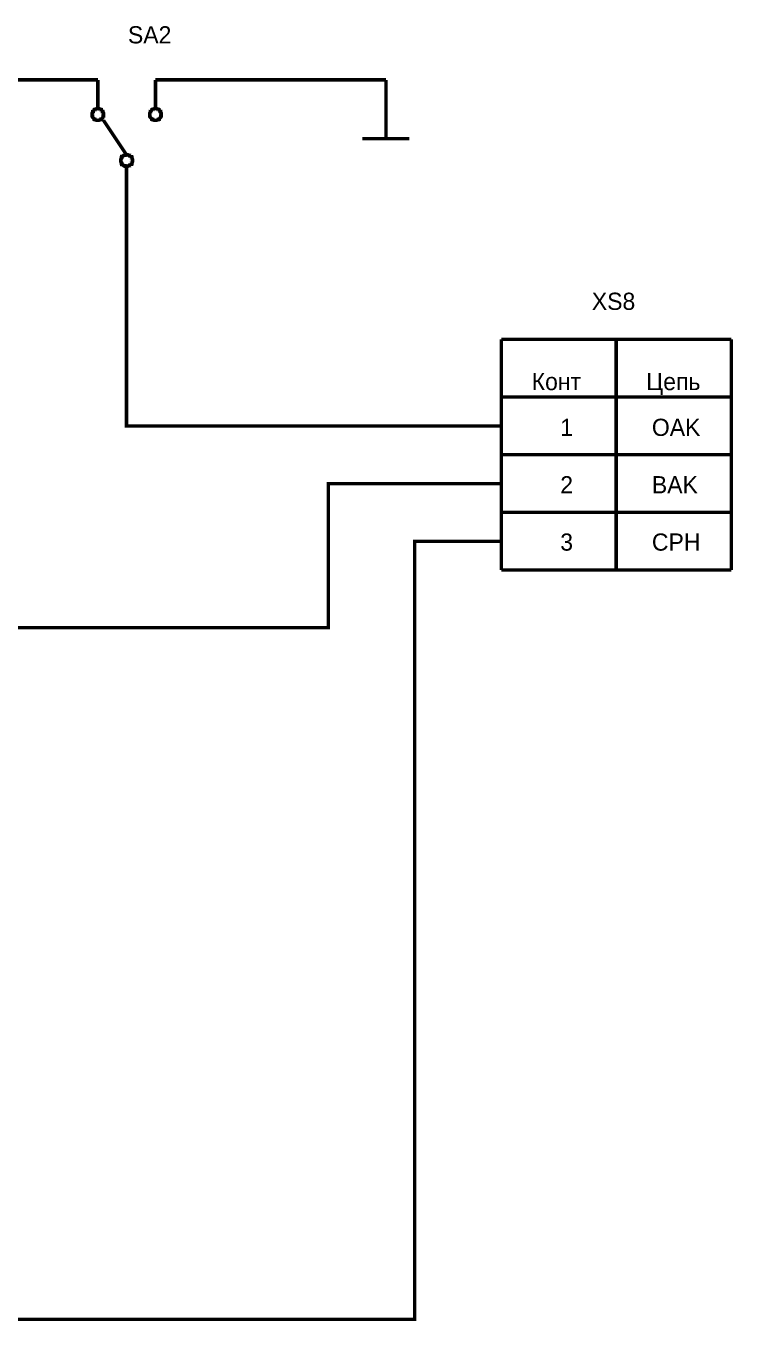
# Model space of a CAD drawing. Header units: millimetres. Extents: x 0 to 841, y 0 to 594.
# Drawn here: x 581.2 to 642.6, y 244.8 to 357.2 of the extents above; entities that cross this region are included whole.
import ezdxf

# ---------------------------------------------------------------- set-up
doc = ezdxf.new("R2010")
doc.units = ezdxf.units.MM
doc.layers.add('Sheet', color=255, linetype='Continuous')

msp = doc.modelspace()

# ---------------------------------------------------------------- linework, layer by layer
at = {"layer": 'Sheet', "const_width": 0.3}
for points in [[(579.97, 352.49), (582.46, 352.49)], [(582.46, 352.49), (587.46, 352.49), (587.46, 352.49)], [(587.46, 350), (587.46, 352.49)], [(592.46, 350), (592.46, 352.49)], [(592.46, 352.49), (592.46, 352.49), (612.46, 352.49)], [(612.46, 352.49), (612.46, 347.39)], [(586.96, 349.47), (586.96, 349.5), (586.96, 349.53), (586.96, 349.53), (586.96, 349.57), (586.96, 349.6), (586.99, 349.63), (586.99, 349.66), (586.99, 349.66), (587.02, 349.69), (587.02, 349.72), (587.02, 349.75), (587.05, 349.75), (587.05, 349.78), (587.09, 349.81), (587.09, 349.81), (587.12, 349.84), (587.12, 349.84), (587.15, 349.88), (587.15, 349.91), (587.18, 349.91), (587.21, 349.91), (587.21, 349.94), (587.24, 349.94), (587.27, 349.97), (587.27, 349.97), (587.3, 349.97), (587.33, 349.97), (587.36, 350), (587.4, 350), (587.4, 350), (587.43, 350), (587.46, 350)], [(587.46, 350), (587.43, 350), (587.4, 350), (587.4, 350), (587.36, 350), (587.33, 349.97), (587.3, 349.97), (587.27, 349.97), (587.27, 349.97), (587.24, 349.94), (587.21, 349.94), (587.21, 349.91), (587.18, 349.91), (587.15, 349.91), (587.15, 349.88), (587.12, 349.84), (587.12, 349.84), (587.09, 349.81), (587.09, 349.81), (587.05, 349.78), (587.05, 349.75), (587.02, 349.75), (587.02, 349.72), (587.02, 349.69), (586.99, 349.66), (586.99, 349.66), (586.99, 349.63), (586.96, 349.6), (586.96, 349.57), (586.96, 349.53), (586.96, 349.53), (586.96, 349.5), (586.96, 349.47)], [(587.46, 348.98), (587.43, 348.98), (587.4, 348.98), (587.4, 348.98), (587.36, 348.98), (587.33, 349.01), (587.3, 349.01), (587.27, 349.01), (587.27, 349.01), (587.24, 349.04), (587.21, 349.04), (587.21, 349.07), (587.18, 349.07), (587.15, 349.07), (587.15, 349.1), (587.12, 349.1), (587.12, 349.13), (587.09, 349.16), (587.09, 349.16), (587.05, 349.19), (587.05, 349.19), (587.02, 349.22), (587.02, 349.25), (587.02, 349.25), (586.99, 349.29), (586.99, 349.32), (586.99, 349.35), (586.96, 349.35), (586.96, 349.38), (586.96, 349.41), (586.96, 349.44), (586.96, 349.44), (586.96, 349.47)], [(586.96, 349.47), (586.96, 349.47)], [(586.96, 349.47), (586.96, 349.44), (586.96, 349.44), (586.96, 349.41), (586.96, 349.38), (586.96, 349.35), (586.99, 349.35), (586.99, 349.32), (586.99, 349.29), (587.02, 349.25), (587.02, 349.25), (587.02, 349.22), (587.05, 349.19), (587.05, 349.19), (587.09, 349.16), (587.09, 349.16), (587.12, 349.13), (587.12, 349.1), (587.15, 349.1), (587.15, 349.07), (587.18, 349.07), (587.21, 349.07), (587.21, 349.04), (587.24, 349.04), (587.27, 349.01), (587.27, 349.01), (587.3, 349.01), (587.33, 349.01), (587.36, 348.98), (587.4, 348.98), (587.4, 348.98), (587.43, 348.98), (587.46, 348.98)], [(587.46, 350), (587.49, 350), (587.52, 350), (587.52, 350), (587.55, 350), (587.58, 349.97), (587.61, 349.97), (587.64, 349.97), (587.64, 349.97), (587.68, 349.94), (587.71, 349.94), (587.71, 349.91), (587.74, 349.91), (587.77, 349.91), (587.77, 349.88), (587.8, 349.84), (587.8, 349.84), (587.83, 349.81), (587.83, 349.81), (587.86, 349.78), (587.86, 349.75), (587.89, 349.75), (587.89, 349.72), (587.89, 349.69), (587.92, 349.66), (587.92, 349.66), (587.92, 349.63), (587.95, 349.6), (587.95, 349.57), (587.95, 349.53), (587.95, 349.53), (587.95, 349.5), (587.95, 349.47)], [(587.95, 349.47), (587.95, 349.5), (587.95, 349.53), (587.95, 349.53), (587.95, 349.57), (587.95, 349.6), (587.92, 349.63), (587.92, 349.66), (587.92, 349.66), (587.89, 349.69), (587.89, 349.72), (587.89, 349.75), (587.86, 349.75), (587.86, 349.78), (587.83, 349.81), (587.83, 349.81), (587.8, 349.84), (587.8, 349.84), (587.77, 349.88), (587.77, 349.91), (587.74, 349.91), (587.71, 349.91), (587.71, 349.94), (587.68, 349.94), (587.64, 349.97), (587.64, 349.97), (587.61, 349.97), (587.58, 349.97), (587.55, 350), (587.52, 350), (587.52, 350), (587.49, 350), (587.46, 350)], [(587.95, 349.47), (587.95, 349.44), (587.95, 349.44), (587.95, 349.41), (587.95, 349.38), (587.95, 349.35), (587.92, 349.35), (587.92, 349.32), (587.92, 349.29), (587.89, 349.25), (587.89, 349.25), (587.89, 349.22), (587.86, 349.19), (587.86, 349.19), (587.83, 349.16), (587.83, 349.16), (587.8, 349.13), (587.8, 349.1), (587.77, 349.1), (587.77, 349.07), (587.74, 349.07), (587.71, 349.07), (587.71, 349.04), (587.68, 349.04), (587.64, 349.01), (587.64, 349.01), (587.61, 349.01), (587.58, 349.01), (587.55, 348.98), (587.52, 348.98), (587.52, 348.98), (587.49, 348.98), (587.46, 348.98)], [(587.46, 348.98), (587.49, 348.98), (587.52, 348.98), (587.52, 348.98), (587.55, 348.98), (587.58, 349.01), (587.61, 349.01), (587.64, 349.01), (587.64, 349.01), (587.68, 349.04), (587.71, 349.04), (587.71, 349.07), (587.74, 349.07), (587.77, 349.07), (587.77, 349.1), (587.8, 349.1), (587.8, 349.13), (587.83, 349.16), (587.83, 349.16), (587.86, 349.19), (587.86, 349.19), (587.89, 349.22), (587.89, 349.25), (587.89, 349.25), (587.92, 349.29), (587.92, 349.32), (587.92, 349.35), (587.95, 349.35), (587.95, 349.38), (587.95, 349.41), (587.95, 349.44), (587.95, 349.44), (587.95, 349.47)], [(587.95, 349.47), (587.95, 349.47), (587.95, 349.47), (587.95, 349.47), (587.95, 349.47), (587.95, 349.47), (587.95, 349.47), (587.95, 349.47), (587.95, 349.47), (587.95, 349.47), (587.95, 349.47), (587.95, 349.47), (587.95, 349.47), (587.95, 349.47), (587.95, 349.47), (587.95, 349.47), (587.95, 349.47), (587.95, 349.47), (587.95, 349.47), (587.95, 349.47), (587.95, 349.47), (587.95, 349.47), (587.95, 349.47), (587.95, 349.47), (587.95, 349.47), (587.95, 349.47), (587.95, 349.47), (587.95, 349.47), (587.95, 349.47), (587.95, 349.47), (587.95, 349.47), (587.95, 349.47), (587.95, 349.47)], [(587.95, 349.47), (587.95, 349.47)], [(591.96, 349.47), (591.96, 349.5), (591.96, 349.53), (591.96, 349.53), (591.96, 349.57), (591.96, 349.6), (591.99, 349.63), (591.99, 349.66), (591.99, 349.66), (592.02, 349.69), (592.02, 349.72), (592.02, 349.75), (592.05, 349.75), (592.05, 349.78), (592.09, 349.81), (592.09, 349.81), (592.12, 349.84), (592.12, 349.84), (592.15, 349.88), (592.15, 349.91), (592.18, 349.91), (592.21, 349.91), (592.21, 349.94), (592.24, 349.94), (592.27, 349.97), (592.27, 349.97), (592.3, 349.97), (592.33, 349.97), (592.36, 350), (592.4, 350), (592.4, 350), (592.43, 350), (592.46, 350)], [(592.46, 350), (592.43, 350), (592.4, 350), (592.4, 350), (592.36, 350), (592.33, 349.97), (592.3, 349.97), (592.27, 349.97), (592.27, 349.97), (592.24, 349.94), (592.21, 349.94), (592.21, 349.91), (592.18, 349.91), (592.15, 349.91), (592.15, 349.88), (592.12, 349.84), (592.12, 349.84), (592.09, 349.81), (592.09, 349.81), (592.05, 349.78), (592.05, 349.75), (592.02, 349.75), (592.02, 349.72), (592.02, 349.69), (591.99, 349.66), (591.99, 349.66), (591.99, 349.63), (591.96, 349.6), (591.96, 349.57), (591.96, 349.53), (591.96, 349.53), (591.96, 349.5), (591.96, 349.47)], [(592.46, 348.98), (592.43, 348.98), (592.4, 348.98), (592.4, 348.98), (592.36, 348.98), (592.33, 349.01), (592.3, 349.01), (592.27, 349.01), (592.27, 349.01), (592.24, 349.04), (592.21, 349.04), (592.21, 349.07), (592.18, 349.07), (592.15, 349.07), (592.15, 349.1), (592.12, 349.1), (592.12, 349.13), (592.09, 349.16), (592.09, 349.16), (592.05, 349.19), (592.05, 349.19), (592.02, 349.22), (592.02, 349.25), (592.02, 349.25), (591.99, 349.29), (591.99, 349.32), (591.99, 349.35), (591.96, 349.35), (591.96, 349.38), (591.96, 349.41), (591.96, 349.44), (591.96, 349.44), (591.96, 349.47)], [(591.96, 349.47), (591.96, 349.47)], [(591.96, 349.47), (591.96, 349.44), (591.96, 349.44), (591.96, 349.41), (591.96, 349.38), (591.96, 349.35), (591.99, 349.35), (591.99, 349.32), (591.99, 349.29), (592.02, 349.25), (592.02, 349.25), (592.02, 349.22), (592.05, 349.19), (592.05, 349.19), (592.09, 349.16), (592.09, 349.16), (592.12, 349.13), (592.12, 349.1), (592.15, 349.1), (592.15, 349.07), (592.18, 349.07), (592.21, 349.07), (592.21, 349.04), (592.24, 349.04), (592.27, 349.01), (592.27, 349.01), (592.3, 349.01), (592.33, 349.01), (592.36, 348.98), (592.4, 348.98), (592.4, 348.98), (592.43, 348.98), (592.46, 348.98)], [(592.46, 350), (592.49, 350), (592.52, 350), (592.52, 350), (592.55, 350), (592.58, 349.97), (592.61, 349.97), (592.64, 349.97), (592.64, 349.97), (592.68, 349.94), (592.71, 349.94), (592.71, 349.91), (592.74, 349.91), (592.77, 349.91), (592.77, 349.88), (592.8, 349.84), (592.8, 349.84), (592.83, 349.81), (592.83, 349.81), (592.86, 349.78), (592.86, 349.75), (592.89, 349.75), (592.89, 349.72), (592.89, 349.69), (592.92, 349.66), (592.92, 349.66), (592.92, 349.63), (592.95, 349.6), (592.95, 349.57), (592.95, 349.53), (592.95, 349.53), (592.95, 349.5), (592.95, 349.47)], [(592.95, 349.47), (592.95, 349.5), (592.95, 349.53), (592.95, 349.53), (592.95, 349.57), (592.95, 349.6), (592.92, 349.63), (592.92, 349.66), (592.92, 349.66), (592.89, 349.69), (592.89, 349.72), (592.89, 349.75), (592.86, 349.75), (592.86, 349.78), (592.83, 349.81), (592.83, 349.81), (592.8, 349.84), (592.8, 349.84), (592.77, 349.88), (592.77, 349.91), (592.74, 349.91), (592.71, 349.91), (592.71, 349.94), (592.68, 349.94), (592.64, 349.97), (592.64, 349.97), (592.61, 349.97), (592.58, 349.97), (592.55, 350), (592.52, 350), (592.52, 350), (592.49, 350), (592.46, 350)], [(592.95, 349.47), (592.95, 349.44), (592.95, 349.44), (592.95, 349.41), (592.95, 349.38), (592.95, 349.35), (592.92, 349.35), (592.92, 349.32), (592.92, 349.29), (592.89, 349.25), (592.89, 349.25), (592.89, 349.22), (592.86, 349.19), (592.86, 349.19), (592.83, 349.16), (592.83, 349.16), (592.8, 349.13), (592.8, 349.1), (592.77, 349.1), (592.77, 349.07), (592.74, 349.07), (592.71, 349.07), (592.71, 349.04), (592.68, 349.04), (592.64, 349.01), (592.64, 349.01), (592.61, 349.01), (592.58, 349.01), (592.55, 348.98), (592.52, 348.98), (592.52, 348.98), (592.49, 348.98), (592.46, 348.98)], [(592.46, 348.98), (592.49, 348.98), (592.52, 348.98), (592.52, 348.98), (592.55, 348.98), (592.58, 349.01), (592.61, 349.01), (592.64, 349.01), (592.64, 349.01), (592.68, 349.04), (592.71, 349.04), (592.71, 349.07), (592.74, 349.07), (592.77, 349.07), (592.77, 349.1), (592.8, 349.1), (592.8, 349.13), (592.83, 349.16), (592.83, 349.16), (592.86, 349.19), (592.86, 349.19), (592.89, 349.22), (592.89, 349.25), (592.89, 349.25), (592.92, 349.29), (592.92, 349.32), (592.92, 349.35), (592.95, 349.35), (592.95, 349.38), (592.95, 349.41), (592.95, 349.44), (592.95, 349.44), (592.95, 349.47)], [(592.95, 349.47), (592.95, 349.47), (592.95, 349.47), (592.95, 349.47), (592.95, 349.47), (592.95, 349.47), (592.95, 349.47), (592.95, 349.47), (592.95, 349.47), (592.95, 349.47), (592.95, 349.47), (592.95, 349.47), (592.95, 349.47), (592.95, 349.47), (592.95, 349.47), (592.95, 349.47), (592.95, 349.47), (592.95, 349.47), (592.95, 349.47), (592.95, 349.47), (592.95, 349.47), (592.95, 349.47), (592.95, 349.47), (592.95, 349.47), (592.95, 349.47), (592.95, 349.47), (592.95, 349.47), (592.95, 349.47), (592.95, 349.47), (592.95, 349.47), (592.95, 349.47), (592.95, 349.47), (592.95, 349.47)], [(592.95, 349.47), (592.95, 349.47)], [(589.94, 345.99), (587.95, 348.98)], [(610.41, 347.39), (614.48, 347.39)], [(589.45, 345.5), (589.45, 345.53), (589.45, 345.56), (589.45, 345.56), (589.45, 345.59), (589.48, 345.62), (589.48, 345.65), (589.48, 345.68), (589.48, 345.68), (589.51, 345.71), (589.51, 345.74), (589.54, 345.74), (589.54, 345.78), (589.54, 345.81), (589.57, 345.81), (589.57, 345.84), (589.6, 345.84), (589.63, 345.87), (589.63, 345.87), (589.66, 345.9), (589.66, 345.9), (589.69, 345.93), (589.72, 345.93), (589.72, 345.93), (589.76, 345.96), (589.79, 345.96), (589.82, 345.96), (589.82, 345.99), (589.85, 345.99), (589.88, 345.99), (589.91, 345.99), (589.91, 345.99), (589.94, 345.99)], [(589.94, 345.99), (589.91, 345.99), (589.91, 345.99), (589.88, 345.99), (589.85, 345.99), (589.82, 345.99), (589.82, 345.96), (589.79, 345.96), (589.76, 345.96), (589.72, 345.93), (589.72, 345.93), (589.69, 345.93), (589.66, 345.9), (589.66, 345.9), (589.63, 345.87), (589.63, 345.87), (589.6, 345.84), (589.57, 345.84), (589.57, 345.81), (589.54, 345.81), (589.54, 345.78), (589.54, 345.74), (589.51, 345.74), (589.51, 345.71), (589.48, 345.68), (589.48, 345.68), (589.48, 345.65), (589.48, 345.62), (589.45, 345.59), (589.45, 345.56), (589.45, 345.56), (589.45, 345.53), (589.45, 345.5)], [(589.94, 345.99), (589.97, 345.99), (590, 345.99), (590, 345.99), (590.04, 345.99), (590.07, 345.99), (590.1, 345.96), (590.13, 345.96), (590.13, 345.96), (590.16, 345.93), (590.19, 345.93), (590.22, 345.93), (590.22, 345.9), (590.25, 345.9), (590.28, 345.87), (590.28, 345.87), (590.31, 345.84), (590.31, 345.84), (590.35, 345.81), (590.38, 345.81), (590.38, 345.78), (590.38, 345.74), (590.41, 345.74), (590.41, 345.71), (590.44, 345.68), (590.44, 345.68), (590.44, 345.65), (590.44, 345.62), (590.47, 345.59), (590.47, 345.56), (590.47, 345.56), (590.47, 345.53), (590.47, 345.5)], [(590.47, 345.5), (590.47, 345.53), (590.47, 345.56), (590.47, 345.56), (590.47, 345.59), (590.44, 345.62), (590.44, 345.65), (590.44, 345.68), (590.44, 345.68), (590.41, 345.71), (590.41, 345.74), (590.38, 345.74), (590.38, 345.78), (590.38, 345.81), (590.35, 345.81), (590.31, 345.84), (590.31, 345.84), (590.28, 345.87), (590.28, 345.87), (590.25, 345.9), (590.22, 345.9), (590.22, 345.93), (590.19, 345.93), (590.16, 345.93), (590.13, 345.96), (590.13, 345.96), (590.1, 345.96), (590.07, 345.99), (590.04, 345.99), (590, 345.99), (590, 345.99), (589.97, 345.99), (589.94, 345.99)], [(589.94, 345), (589.91, 345), (589.91, 345), (589.88, 345), (589.85, 345), (589.82, 345), (589.82, 345.03), (589.79, 345.03), (589.76, 345.03), (589.72, 345.06), (589.72, 345.06), (589.69, 345.06), (589.66, 345.09), (589.66, 345.09), (589.63, 345.12), (589.63, 345.12), (589.6, 345.15), (589.57, 345.15), (589.57, 345.18), (589.54, 345.18), (589.54, 345.22), (589.54, 345.25), (589.51, 345.25), (589.51, 345.28), (589.48, 345.31), (589.48, 345.31), (589.48, 345.34), (589.48, 345.37), (589.45, 345.4), (589.45, 345.43), (589.45, 345.43), (589.45, 345.46), (589.45, 345.5)], [(589.45, 345.5), (589.45, 345.5)], [(589.45, 345.5), (589.45, 345.46), (589.45, 345.43), (589.45, 345.43), (589.45, 345.4), (589.48, 345.37), (589.48, 345.34), (589.48, 345.31), (589.48, 345.31), (589.51, 345.28), (589.51, 345.25), (589.54, 345.25), (589.54, 345.22), (589.54, 345.18), (589.57, 345.18), (589.57, 345.15), (589.6, 345.15), (589.63, 345.12), (589.63, 345.12), (589.66, 345.09), (589.66, 345.09), (589.69, 345.06), (589.72, 345.06), (589.72, 345.06), (589.76, 345.03), (589.79, 345.03), (589.82, 345.03), (589.82, 345), (589.85, 345), (589.88, 345), (589.91, 345), (589.91, 345), (589.94, 345)], [(590.47, 345.5), (590.47, 345.46), (590.47, 345.43), (590.47, 345.43), (590.47, 345.4), (590.44, 345.37), (590.44, 345.34), (590.44, 345.31), (590.44, 345.31), (590.41, 345.28), (590.41, 345.25), (590.38, 345.25), (590.38, 345.22), (590.38, 345.18), (590.35, 345.18), (590.31, 345.15), (590.31, 345.15), (590.28, 345.12), (590.28, 345.12), (590.25, 345.09), (590.22, 345.09), (590.22, 345.06), (590.19, 345.06), (590.16, 345.06), (590.13, 345.03), (590.13, 345.03), (590.1, 345.03), (590.07, 345), (590.04, 345), (590, 345), (590, 345), (589.97, 345), (589.94, 345)], [(589.94, 345), (589.97, 345), (590, 345), (590, 345), (590.04, 345), (590.07, 345), (590.1, 345.03), (590.13, 345.03), (590.13, 345.03), (590.16, 345.06), (590.19, 345.06), (590.22, 345.06), (590.22, 345.09), (590.25, 345.09), (590.28, 345.12), (590.28, 345.12), (590.31, 345.15), (590.31, 345.15), (590.35, 345.18), (590.38, 345.18), (590.38, 345.22), (590.38, 345.25), (590.41, 345.25), (590.41, 345.28), (590.44, 345.31), (590.44, 345.31), (590.44, 345.34), (590.44, 345.37), (590.47, 345.4), (590.47, 345.43), (590.47, 345.43), (590.47, 345.46), (590.47, 345.5)], [(589.94, 345), (589.94, 342.48)], [(590.47, 345.5), (590.47, 345.5), (590.47, 345.5), (590.47, 345.5), (590.47, 345.5), (590.47, 345.5), (590.47, 345.5), (590.47, 345.5), (590.47, 345.5), (590.47, 345.5), (590.47, 345.5), (590.47, 345.5), (590.47, 345.5), (590.47, 345.5), (590.47, 345.5), (590.47, 345.5), (590.47, 345.5), (590.47, 345.5), (590.47, 345.5), (590.47, 345.5), (590.47, 345.5), (590.47, 345.5), (590.47, 345.5), (590.47, 345.5), (590.47, 345.5), (590.47, 345.5), (590.47, 345.5), (590.47, 345.5), (590.47, 345.5), (590.47, 345.5), (590.47, 345.5), (590.47, 345.5), (590.47, 345.5)], [(590.47, 345.5), (590.47, 345.5)], [(589.94, 342.48), (589.94, 322.47), (619.94, 322.47)], [(622.46, 329.99), (642.43, 329.99)], [(622.46, 309.99), (622.46, 329.99)], [(632.43, 329.99), (632.43, 309.99)], [(642.43, 329.99), (642.43, 309.99)], [(622.46, 324.99), (642.43, 324.99)], [(622.46, 322.47), (619.94, 322.47)], [(622.46, 319.99), (642.43, 319.99)], [(582.46, 304.98), (607.46, 304.98), (607.46, 317.47), (619.94, 317.47)], [(622.46, 317.47), (619.94, 317.47)], [(622.46, 314.99), (642.43, 314.99)], [(392.52, 294.98), (402.52, 294.98), (402.52, 244.99), (614.94, 244.99), (614.94, 312.47), (619.94, 312.47)], [(622.46, 312.47), (619.94, 312.47)], [(622.46, 309.99), (642.43, 309.99)], [(579.97, 304.98), (582.46, 304.98)]]:
    msp.add_lwpolyline(points, dxfattribs=at)

# ---------------------------------------------------------------- texts
at = {"layer": 'Sheet'}
for s, height, p in [('SA2', 1.491, (590.07, 355.65)), ('XS8', 1.491, (630.32, 332.54)), ('Конт', 1.491, (625.1, 325.58)), ('Цепь', 1.491, (635.04, 325.58)), ('1', 1.49, (627.58, 321.61)), ('OAK', 1.491, (635.53, 321.61)), ('2', 1.49, (627.58, 316.63)), ('BAK', 1.491, (635.53, 316.63)), ('3', 1.49, (627.58, 311.66)), ('CPH', 1.491, (635.53, 311.66))]:
    msp.add_text(s, height=height, dxfattribs=at).set_placement(p)

doc.saveas('drawing.dxf')
